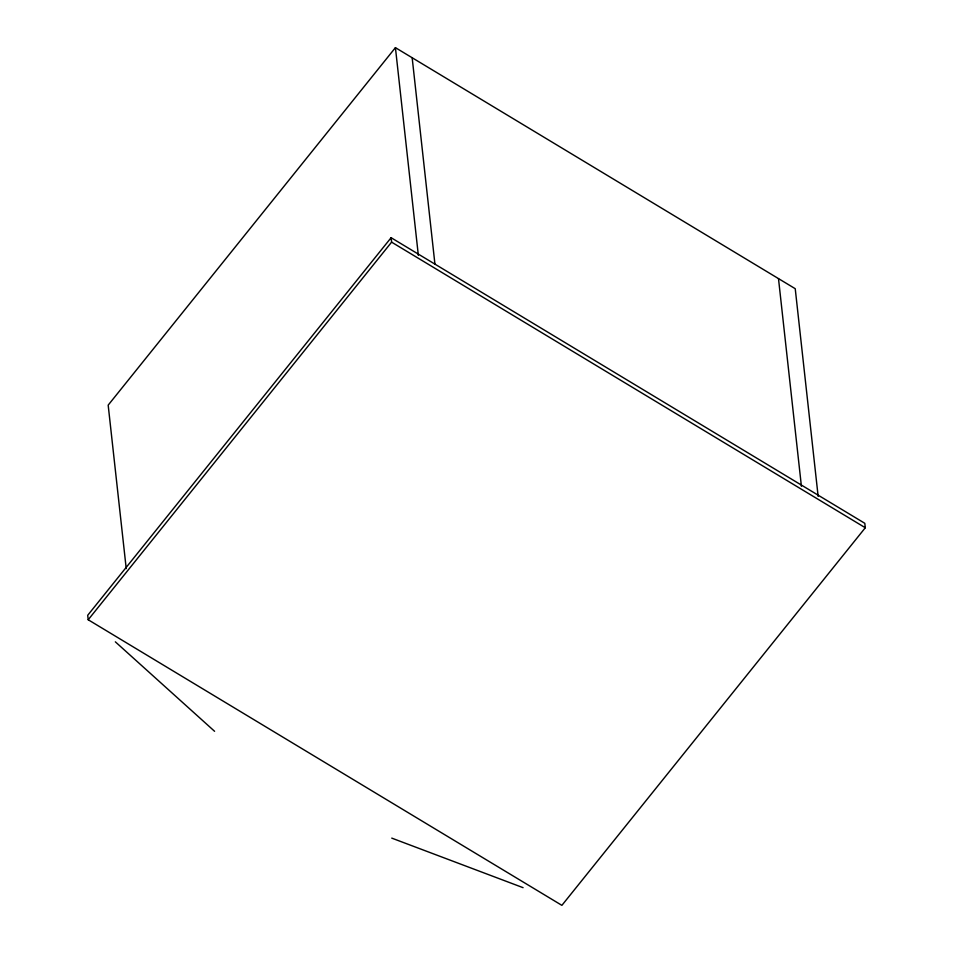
<?xml version="1.0" encoding="UTF-8"?>
<svg xmlns="http://www.w3.org/2000/svg" width="953" height="953" viewBox="0 0 953 953"><rect width="100%" height="100%" fill="white"/><g stroke="black" fill="none" stroke-linecap="round" stroke-linejoin="round"><path stroke-width="1.43" d="M818.15 496.358L795.231 288.699L395.424 47.65L108.177 405.132L126.225 568.607M391.111 237.702L87.7 615.304L88.2 619.76L561.889 905.35L865.3 527.748L864.8 523.304L391.111 237.702L391.6 242.145L88.2 619.76M391.754 838.116L523.078 887.672M391.6 242.145L865.3 527.748M115.337 641.834L214.592 731.296M778.494 278.61L801.413 486.268M412.161 57.74L434.913 263.921M395.424 47.65L418.343 255.309"/></g></svg>
